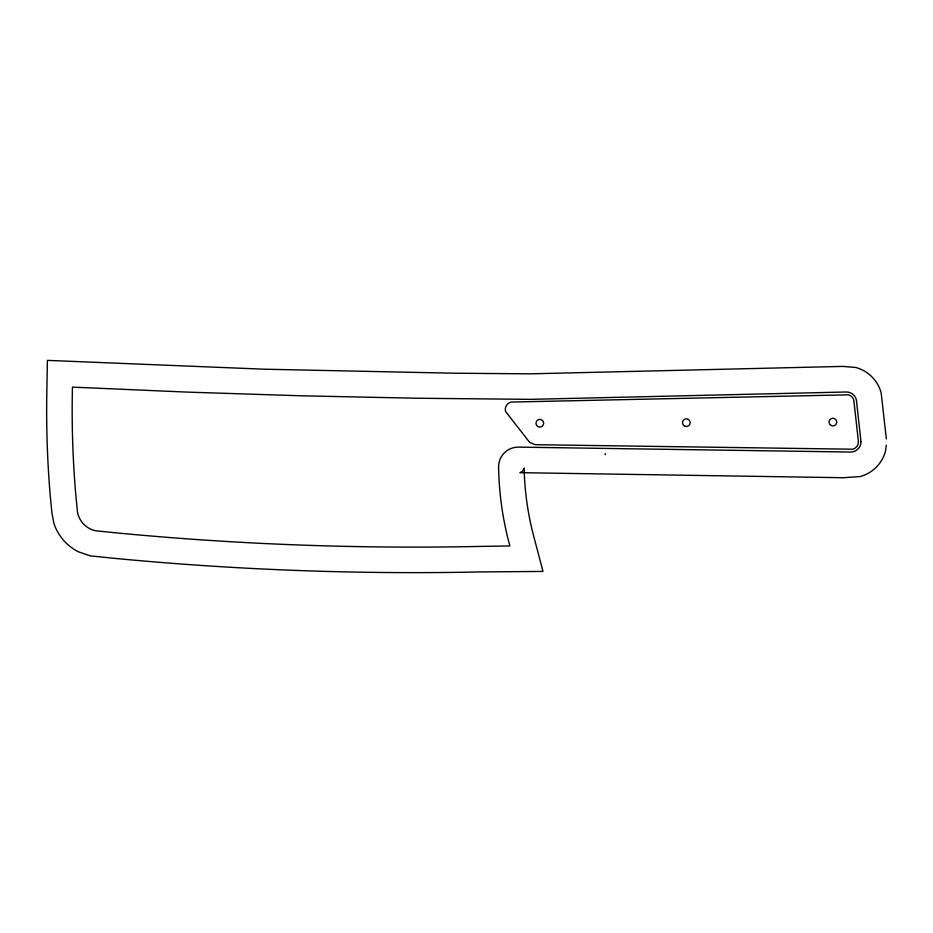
<?xml version="1.0" encoding="UTF-8"?>
<svg xmlns="http://www.w3.org/2000/svg" width="933" height="933" viewBox="0 0 933 933"><rect width="100%" height="100%" fill="white"/><g stroke="black" fill="none" stroke-linecap="round" stroke-linejoin="round"><path stroke-width="1.4" d="M886.35 438.895L881.16 392.898A35.955 35.955 0 0 0 855.736 367.474L842.907 366.401L529.967 373.841L454.126 373.212L263.876 369.188L47.385 360.371L46.72 398.671A1016.608 1016.608 0 0 0 50.254 495.878L51.968 513.325L53.939 523.506A48.971 48.971 0 0 0 78.489 551.823L90.198 555.87L113.126 558.214A3146.298 3146.298 0 0 0 480.075 571.941L542.994 571.428L532.941 533.268A291.283 291.283 0 0 1 528.988 515.261A290.956 290.956 0 0 1 524.276 472.681L524.159 468.179M886.28 445.181L885.499 451.152A35.955 35.955 0 0 1 860.074 476.576L843.245 477.719L519.879 472.658A6.088 6.088 0 0 0 524.148 468.319M860.984 441.682L856.646 402.205A10.205 10.205 0 0 0 846.429 391.988L530.166 399.359L415.686 398.216L301.242 395.79L186.822 392.093L72.447 387.113A991.091 991.091 0 0 0 75.69 493.72L77.206 509.418A23.232 23.232 0 0 0 95.737 530.784L115.575 532.801A3120.78 3120.78 0 0 0 479.539 546.423L509.885 545.968A316.299 316.299 0 0 1 505.196 526.515L503.902 519.973A316.299 316.299 0 0 1 498.595 466.943A19.651 19.651 0 0 1 518.095 447.129L850.768 452.05A10.205 10.205 0 0 0 860.984 441.845M605.202 453.695L605.202 454.744M858.43 441.682L858.15 443.828A7.639 7.639 0 0 1 852.75 449.216L535.274 444.691L529.676 442.417L505.523 411.418A7.639 7.639 0 0 1 510.922 402.065L848.412 394.822A7.639 7.639 0 0 1 853.812 400.222L858.43 441.682M537.921 426.533A3.825 3.825 0 0 0 543.671 423.22A3.825 3.825 0 0 0 537.921 419.908A3.825 3.825 0 0 0 537.921 426.533M684.425 425.973A3.825 3.825 0 0 0 690.163 422.661A3.825 3.825 0 0 0 684.425 419.337A3.825 3.825 0 0 0 684.425 425.973M830.988 425.401A3.825 3.825 0 0 0 836.738 422.089A3.825 3.825 0 0 0 830.988 418.777A3.825 3.825 0 0 0 830.988 425.401"/></g></svg>
